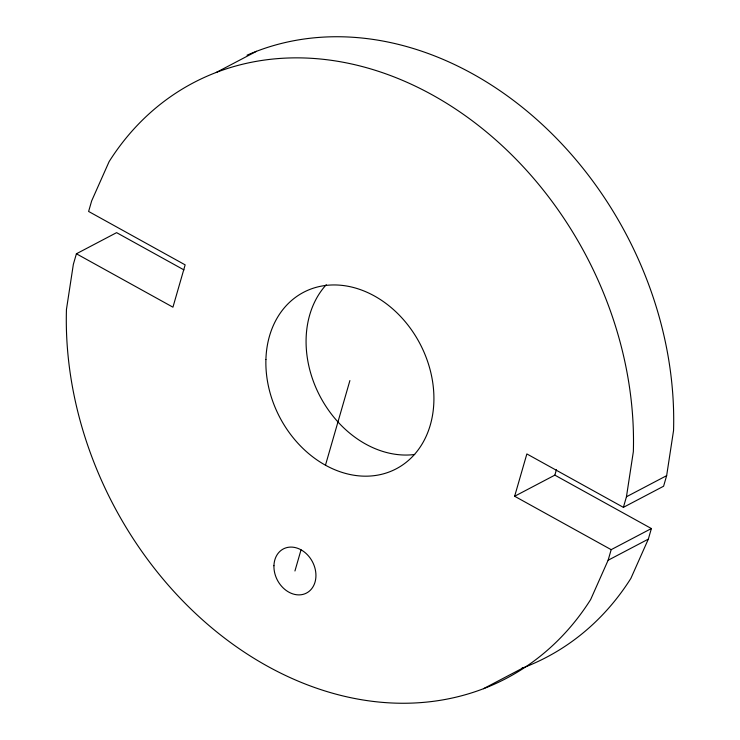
<?xml version="1.0" encoding="UTF-8"?>
<svg xmlns="http://www.w3.org/2000/svg" width="740" height="740" viewBox="0 0 740 740"><rect width="100%" height="100%" fill="white"/><g stroke="black" fill="none" stroke-linecap="round" stroke-linejoin="round"><path stroke-width="1.11" d="M514.642 496.253L526.862 453.935L623.395 507.353L626.447 496.771L633.348 451.659A336.395 267.205 62.3 0 0 432.345 94.924A336.395 267.205 62.3 0 0 109.122 161.607L91.668 200.873L88.615 211.455L185.148 264.864L172.938 307.183L76.405 253.774L73.353 264.346L66.452 309.459A336.395 267.205 62.3 0 0 267.454 666.194A336.395 267.205 62.3 0 0 590.668 599.52L608.123 560.245L611.175 549.663L651.385 528.545L554.852 475.135L514.642 496.253L611.175 549.663M623.395 507.353L663.595 486.226L666.648 475.654L673.548 430.541A336.395 267.205 62.3 0 0 535.325 118.243A336.395 267.205 62.3 0 0 247.021 55.195M294.936 570.984L301.041 549.829M325.471 465.192L349.9 380.564M554.852 475.135L556.415 469.706M521.589 668.377A336.395 267.205 62.3 0 0 630.878 578.393L648.332 539.127L651.385 528.545M216.321 72.418L256.521 51.301M76.405 253.774L116.606 232.647L183.983 269.924M626.447 496.771L666.648 475.654M608.123 560.245L648.332 539.127M483.479 688.699L523.679 667.582M414.714 454.49A99.669 79.171 62.3 0 1 319.8 395.863A99.669 79.171 62.3 0 1 326.294 284.697M265.91 359.492A99.669 79.171 62.3 0 0 389.481 471.861A99.669 79.171 62.3 0 0 394.3 310.328A99.669 79.171 62.3 0 0 265.91 359.492M273.939 565.721A24.92 19.795 62.3 0 0 304.834 593.813A24.92 19.795 62.3 0 0 306.036 553.428A24.92 19.795 62.3 0 0 273.939 565.721"/></g></svg>
